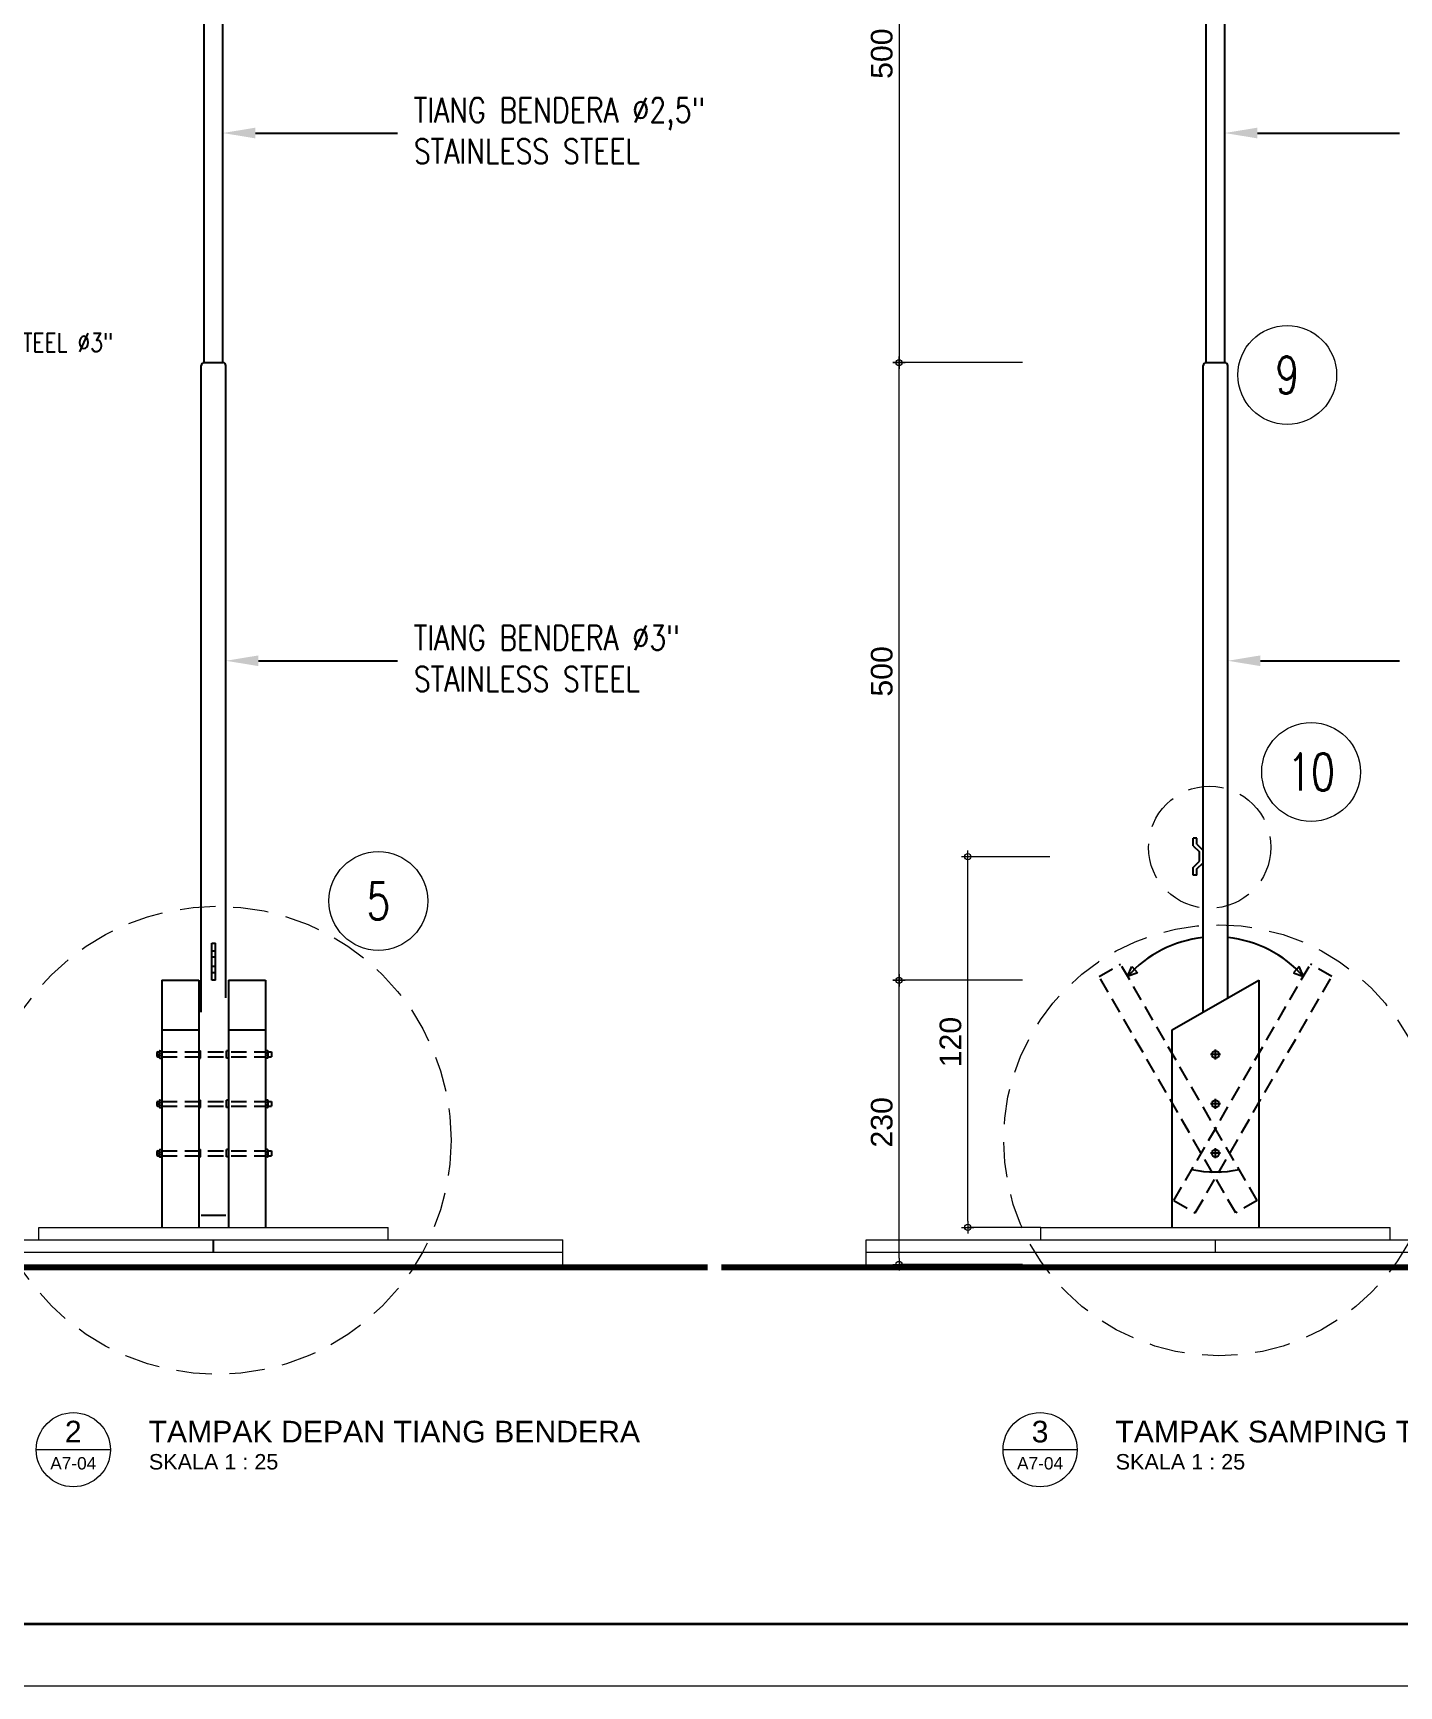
# Model space of a CAD drawing. Header units: millimetres. Extents: x -11 to 1625, y -267 to 195.
# Drawn here: x 846.77 to 868.88, y -47 to -20.24 of the extents above; entities that cross this region are included whole.
import ezdxf
from ezdxf import colors
from ezdxf.entities.mleader import LeaderData, LeaderLine
from ezdxf.enums import TextEntityAlignment as Align
from ezdxf.math import Vec2, Vec3

# ---------------------------------------------------------------- set-up
doc = ezdxf.new("R2010")
doc.units = ezdxf.units.MM
doc.linetypes.add('HIDDEN', pattern=[0.375, 0.25, -0.125])
doc.layers.add('BESI', color=10, linetype='Continuous')
for name, color, linetype, lineweight in [('dinding', 5, 'Continuous', 15), ('GRS KOP', 1, 'Continuous', 35), ('kop', 7, 'Continuous', 20), ('not', 7, 'Continuous', 20), ('TEXT KETERANGAN', 7, 'Continuous', 9), ('u', 6, 'Continuous', 20)]:
    doc.layers.add(name, color=color, linetype=linetype, lineweight=lineweight)
doc.styles.add('ATTR', font='romans.shx', dxfattribs={"width": 0.8, "height": 1.735066})
doc.styles.add('BARU', font='complex.shx')
doc.styles.add('S', font='SIMPLEX', dxfattribs={"width": 1.1})
doc.styles.get("Standard").update_dxf_attribs({"font": 'ARIALUNI.TTF'})
doc.dimstyles.new('SK 50', dxfattribs={"dimtxt": 0.25, "dimasz": 0.1, "dimexe": 0, "dimexo": 0, "dimgap": 0.1, "dimtad": 1, "dimdec": 0, "dimlfac": 50, "dimzin": 12, "dimdsep": 46, "dimtxsty": 'Standard', "dimblk": 'BULAT', "dimcen": 0.1, "dimclrd": 256, "dimclre": 256, "dimclrt": 256, "dimadec": 0, "dimazin": 3, "dimtfac": 1, "dimtdec": 0, "dimtofl": 0, "dimtmove": 0, "dimatfit": 3, "dimldrblk": 'BULAT', "dimfxl": 0, "dimtolj": 1, "dimtzin": 0, "dimlwd": -1, "dimlwe": -1, "dimarcsym": 0})

# ---------------------------------------------------------------- blocks, each defined once
blk = doc.blocks.new('BULAT')
for p, q in [((-1, 0), (1, 0)), ((0, -1), (0, 1))]:
    blk.add_line(p, q)
blk.add_circle((0, 0), 0.5)
blk = doc.blocks.new('*D508')
at = {"layer": 'Defpoints', "color": 0, "ltscale": 0.15}
for p in [(860.787, -35.577), (862.787, -35.577), (862.787, -40.177)]:
    blk.add_point(p, dxfattribs=at)
at = {"layer": 'u', "ltscale": 0.15}
for p, q in [((862.787, -35.577), (860.787, -35.577)), ((860.787, -40.077), (860.787, -35.677)), ((862.787, -40.177), (860.787, -40.177))]:
    blk.add_line(p, q, dxfattribs=at)
at = {"layer": 'u', "ltscale": 0.15, "xscale": 0.1, "yscale": 0.1, "zscale": 0.1}
for p, rotation in [((860.787, -35.577), 90), ((860.787, -40.177), 270)]:
    blk.add_blockref('BULAT', p, dxfattribs=dict(at, rotation=rotation))
at = {"layer": 'u', "ltscale": 0.15, "insert": (860.509, -37.877), "char_height": 0.35, "attachment_point": 5, "rotation": 90}
blk.add_mtext('\\A1;230', dxfattribs=at)
blk = doc.blocks.new('*D509')
at = {"layer": 'Defpoints', "color": 0, "ltscale": 0.15}
for p in [(860.787, -25.577), (862.787, -25.577), (862.787, -35.577)]:
    blk.add_point(p, dxfattribs=at)
at = {"layer": 'u', "ltscale": 0.15}
for p, q in [((862.787, -25.577), (860.787, -25.577)), ((860.787, -35.477), (860.787, -25.677)), ((862.787, -35.577), (860.787, -35.577))]:
    blk.add_line(p, q, dxfattribs=at)
at = {"layer": 'u', "ltscale": 0.15, "xscale": 0.1, "yscale": 0.1, "zscale": 0.1}
for p, rotation in [((860.787, -25.577), 90), ((860.787, -35.577), 270)]:
    blk.add_blockref('BULAT', p, dxfattribs=dict(at, rotation=rotation))
at = {"layer": 'u', "ltscale": 0.15, "insert": (860.509, -30.577), "char_height": 0.35, "attachment_point": 5, "rotation": 90}
blk.add_mtext('\\A1;500', dxfattribs=at)
blk = doc.blocks.new('*D464')
at = {"layer": 'Defpoints', "color": 0, "ltscale": 0.15}
for p in [(861.901, -33.577), (863.228, -33.577), (863.083, -39.577)]:
    blk.add_point(p, dxfattribs=at)
at = {"layer": 'u', "ltscale": 0.15}
for p, q in [((863.228, -33.577), (861.901, -33.577)), ((861.901, -39.477), (861.901, -33.677)), ((863.083, -39.577), (861.901, -39.577))]:
    blk.add_line(p, q, dxfattribs=at)
at = {"layer": 'u', "ltscale": 0.15, "xscale": 0.1, "yscale": 0.1, "zscale": 0.1}
for p, rotation in [((861.901, -33.577), 90), ((861.901, -39.577), 270)]:
    blk.add_blockref('BULAT', p, dxfattribs=dict(at, rotation=rotation))
at = {"layer": 'u', "ltscale": 0.15, "insert": (861.622, -36.577), "char_height": 0.35, "attachment_point": 5, "rotation": 90}
blk.add_mtext('\\A1;120', dxfattribs=at)
blk = doc.blocks.new('NAV')
blk.add_circle((0, -0.4), 0.4)
at = {"style": 'S', "width": 0.75, "flags": 4}
blk.add_attdef('AV', text='', height=0.3, dxfattribs=at).set_placement((0, -0.4), align=Align.MIDDLE)
blk = doc.blocks.new('*D502')
at = {"layer": 'Defpoints', "color": 0, "ltscale": 0.15}
for p in [(862.787, -15.577), (860.787, -25.577), (862.787, -25.577)]:
    blk.add_point(p, dxfattribs=at)
at = {"layer": 'u', "ltscale": 0.15}
for p, q in [((862.787, -15.577), (860.787, -15.577)), ((860.787, -15.677), (860.787, -25.477)), ((862.787, -25.577), (860.787, -25.577))]:
    blk.add_line(p, q, dxfattribs=at)
at = {"layer": 'u', "ltscale": 0.15, "xscale": 0.1, "yscale": 0.1, "zscale": 0.1}
for p, rotation in [((860.787, -15.577), 90), ((860.787, -25.577), 270)]:
    blk.add_blockref('BULAT', p, dxfattribs=dict(at, rotation=rotation))
at = {"layer": 'u', "ltscale": 0.15, "insert": (860.509, -20.577), "char_height": 0.35, "attachment_point": 5, "rotation": 90}
blk.add_mtext('\\A1;500', dxfattribs=at)
blk = doc.blocks.new('kop')
at = {"layer": 'GRS KOP'}
blk.add_lwpolyline([(1, 54), (83, 54), (83, 1), (1, 1)], close=True, dxfattribs=at)
at = {"layer": 'kop', "color": 7}
blk.add_line((0, 0), (84, 0), dxfattribs=at)
at = {"layer": 'kop', "style": 'BARU', "flags": 4}
for p, height in [((73.8, 5.4), 0.35), ((80.303, 5.382), 0.25), ((73.8, 4.9), 0.35), ((80.303, 4.882), 0.25), ((73.8, 4.4), 0.35), ((80.303, 4.382), 0.25)]:
    blk.add_attdef('-', p, '', height=height, dxfattribs=at)
at = {"layer": 'kop', "flags": 4}
for tag, p in [('AR-00', (78.057, 2.648)), ('00', (81.238, 2.647))]:
    blk.add_attdef(tag, text='', height=0.35, dxfattribs=at).set_placement(p, align=Align.MIDDLE)
blk = doc.blocks.new('Ndtpd')
blk.add_line((0.747, 0), (-0.747, 0))
blk.add_circle((0, 0), 0.747)
at = {"flags": 4}
for tag, height, p in [('NO', 0.5, (0, 0.148)), ('NOLBR', 0.3, (0, -0.398))]:
    blk.add_attdef(tag, text='', height=height, dxfattribs=at).set_placement(p, align=Align.CENTER)
for tag, p, height in [('NDTPD', (1.516, 0.148), 0.5), ('SKALA', (1.523, -0.398), 0.3)]:
    blk.add_attdef(tag, p, '', height=height, dxfattribs=at)

msp = doc.modelspace()

# ---------------------------------------------------------------- linework, layer by layer
at = {"linetype": 'HIDDEN'}
msp.add_line((864.0279276, -35.5152329), (864.3743378, -35.3152329), dxfattribs=at)
at = {"color": 1}
for p, q in [((864.4887223, -35.5133526), (864.5576661, -35.3527965)), ((864.6500713, -35.458168), (864.4887223, -35.5133526)), ((864.5576661, -35.3527965), (864.6500713, -35.458168)), ((867.2647932, -35.3527965), (867.172388, -35.458168)), ((867.172388, -35.458168), (867.333737, -35.5133526)), ((867.333737, -35.5133526), (867.2647932, -35.3527965))]:
    msp.add_line(p, q, dxfattribs=at)
for start, end in [(96.03322919, 138.37987228), (41.62012772, 83.96677081)]:
    msp.add_arc((865.9112296, -36.7772076), 1.9028549, start, end, dxfattribs=at)
at = {"layer": 'BESI'}
for p, q in [((849.5389294, -25.5772076), (849.5389294, -15.6272076)), ((849.8389294, -25.5772076), (849.8389294, -15.6272076)), ((865.7612296, -25.5772076), (865.7612296, -15.6272076)), ((866.0612296, -25.5772076), (866.0612296, -15.6272076)), ((849.4889294, -36.0914933), (849.4889294, -25.6272076)), ((849.5389294, -25.5772076), (849.8389294, -25.5772076)), ((849.8889294, -35.8629219), (849.8889294, -25.6272076)), ((865.7112296, -36.0914933), (865.7112296, -25.6272076)), ((865.7612296, -25.5772076), (866.0612296, -25.5772076)), ((866.1112296, -35.8629219), (866.1112296, -25.6272076)), ((849.6589294, -35.5772076), (849.6589294, -34.9772076)), ((849.6589294, -34.9772076), (849.7189294, -34.9772076)), ((849.7189294, -35.5772076), (849.7189294, -34.9772076)), ((849.6589294, -35.1020604), (849.7189294, -35.1020604)), ((849.7189294, -35.2020604), (849.6589294, -35.2020604)), ((848.8489294, -35.5772076), (848.8489294, -39.5772076)), ((848.8489294, -35.5772076), (849.4489294, -35.5772076)), ((849.4489294, -35.5772076), (849.4489294, -39.5772076)), ((849.7189294, -35.3523548), (849.6589294, -35.3523548)), ((849.6589294, -35.4523548), (849.7189294, -35.4523548)), ((849.7189294, -35.5772076), (849.6589294, -35.5772076)), ((849.9289294, -35.5772076), (849.9289294, -39.5772076)), ((849.9289294, -35.5772076), (850.5289294, -35.5772076)), ((850.5289294, -35.5772076), (850.5289294, -39.5772076)), ((865.2112296, -36.3772076), (866.6112296, -35.5772076)), ((866.6112296, -35.5772076), (866.6112296, -39.5772076)), ((848.8489294, -36.3772076), (849.4489294, -36.3772076)), ((849.9289294, -36.3772076), (850.5289294, -36.3772076)), ((865.2112296, -39.5772076), (865.2112296, -36.3772076)), ((848.7689294, -36.7572076), (848.7689294, -36.7972076)), ((848.7689294, -36.7772076), (848.8089294, -36.7772076)), ((848.7889294, -36.7372076), (848.8089294, -36.7372076)), ((848.7889294, -36.8172076), (848.8089294, -36.8172076)), ((848.8089294, -36.7252076), (848.8089294, -36.8292076)), ((848.8089294, -36.7572076), (848.8489294, -36.7572076)), ((848.8089294, -36.7972076), (848.8489294, -36.7972076)), ((848.8169294, -36.7172076), (848.8489294, -36.7172076)), ((848.8169294, -36.8372076), (848.8489294, -36.8372076)), ((849.4489294, -36.7172076), (849.4769294, -36.7172076)), ((849.4489294, -36.8372076), (849.4769294, -36.8372076)), ((849.4769294, -36.8372076), (849.4769294, -36.7172076)), ((849.9009294, -36.8372076), (849.9009294, -36.7172076)), ((849.9289294, -36.7172076), (849.9009294, -36.7172076)), ((849.9289294, -36.8372076), (849.9009294, -36.8372076)), ((850.5609294, -36.7172076), (850.5289294, -36.7172076)), ((850.5689294, -36.7572076), (850.5289294, -36.7572076)), ((850.5689294, -36.7972076), (850.5289294, -36.7972076)), ((850.5609294, -36.8372076), (850.5289294, -36.8372076)), ((850.5689294, -36.7252076), (850.5689294, -36.8292076)), ((850.5689294, -36.7372076), (850.6289294, -36.7372076)), ((850.5689294, -36.8172076), (850.6289294, -36.8172076)), ((850.6289294, -36.7372076), (850.6289294, -36.8172076)), ((865.9912296, -36.7772076), (865.8312296, -36.7772076)), ((865.9112296, -36.8572076), (865.9112296, -36.6972076)), ((848.7689294, -37.5572076), (848.7689294, -37.5972076)), ((848.7689294, -37.5772076), (848.8089294, -37.5772076)), ((848.7889294, -37.5372076), (848.8089294, -37.5372076)), ((848.7889294, -37.6172076), (848.8089294, -37.6172076)), ((848.8089294, -37.5252076), (848.8089294, -37.6292076)), ((848.8089294, -37.5572076), (848.8489294, -37.5572076)), ((848.8089294, -37.5972076), (848.8489294, -37.5972076)), ((848.8169294, -37.5172076), (848.8489294, -37.5172076)), ((848.8169294, -37.6372076), (848.8489294, -37.6372076)), ((849.4489294, -37.5172076), (849.4769294, -37.5172076)), ((849.4489294, -37.6372076), (849.4769294, -37.6372076)), ((849.4769294, -37.6372076), (849.4769294, -37.5172076)), ((849.9289294, -37.5172076), (849.9009294, -37.5172076)), ((849.9009294, -37.6372076), (849.9009294, -37.5172076)), ((849.9289294, -37.6372076), (849.9009294, -37.6372076)), ((850.5609294, -37.5172076), (850.5289294, -37.5172076)), ((850.5689294, -37.5572076), (850.5289294, -37.5572076)), ((850.5689294, -37.5972076), (850.5289294, -37.5972076)), ((850.5609294, -37.6372076), (850.5289294, -37.6372076)), ((850.5689294, -37.5252076), (850.5689294, -37.6292076)), ((850.5689294, -37.5372076), (850.6289294, -37.5372076)), ((850.5689294, -37.6172076), (850.6289294, -37.6172076)), ((850.6289294, -37.5372076), (850.6289294, -37.6172076)), ((865.9912296, -37.5772076), (865.8312296, -37.5772076)), ((865.9112296, -37.6572076), (865.9112296, -37.4972076)), ((848.7689294, -38.3572076), (848.7689294, -38.3972076)), ((848.7689294, -38.3772076), (848.8089294, -38.3772076)), ((848.7889294, -38.3372076), (848.8089294, -38.3372076)), ((848.7889294, -38.4172076), (848.8089294, -38.4172076)), ((848.8089294, -38.3252076), (848.8089294, -38.4292076)), ((848.8089294, -38.3572076), (848.8489294, -38.3572076)), ((848.8089294, -38.3972076), (848.8489294, -38.3972076)), ((848.8169294, -38.3172076), (848.8489294, -38.3172076)), ((848.8169294, -38.4372076), (848.8489294, -38.4372076)), ((849.4489294, -38.3172076), (849.4769294, -38.3172076)), ((849.4489294, -38.4372076), (849.4769294, -38.4372076)), ((849.4769294, -38.4372076), (849.4769294, -38.3172076)), ((849.9009294, -38.4372076), (849.9009294, -38.3172076)), ((849.9289294, -38.3172076), (849.9009294, -38.3172076)), ((849.9289294, -38.4372076), (849.9009294, -38.4372076)), ((850.5609294, -38.3172076), (850.5289294, -38.3172076)), ((850.5689294, -38.3572076), (850.5289294, -38.3572076)), ((850.5689294, -38.3972076), (850.5289294, -38.3972076)), ((850.5609294, -38.4372076), (850.5289294, -38.4372076)), ((850.5689294, -38.3252076), (850.5689294, -38.4292076)), ((850.5689294, -38.3372076), (850.6289294, -38.3372076)), ((850.5689294, -38.4172076), (850.6289294, -38.4172076)), ((850.6289294, -38.3372076), (850.6289294, -38.4172076)), ((865.9912296, -38.3772076), (865.8312296, -38.3772076)), ((865.9112296, -38.4572076), (865.9112296, -38.2972076)), ((849.4889294, -39.3772076), (849.8889294, -39.3772076)), ((849.6889294, -39.9772076), (849.6889294, -39.7772076))]:
    msp.add_line(p, q, dxfattribs=at)
at = {"layer": 'BESI', "color": 3}
for p, q in [((865.5512296, -33.3995227), (865.5512296, -33.2746699)), ((865.6112296, -33.2746699), (865.5512296, -33.2746699)), ((865.5512296, -33.3995227), (865.6512296, -33.4995227)), ((865.6112296, -33.3746699), (865.6112296, -33.2746699)), ((865.6112296, -33.3746699), (865.7112296, -33.4746699)), ((865.5512296, -33.7498171), (865.6512296, -33.6498171)), ((865.6112296, -33.7746699), (865.7112296, -33.6746699)), ((865.6512296, -33.6498171), (865.6512296, -33.4995227)), ((865.5512296, -33.8746699), (865.5512296, -33.7498171)), ((865.6112296, -33.8746699), (865.5512296, -33.8746699)), ((865.6112296, -33.8746699), (865.6112296, -33.7746699))]:
    msp.add_line(p, q, dxfattribs=at)
at = {"layer": 'BESI', "linetype": 'HIDDEN'}
for p, q in [((866.5844347, -39.143233), (864.3743378, -35.3152329)), ((865.2380246, -39.143233), (867.4481215, -35.3152329)), ((867.7945317, -35.5152329), (867.4481215, -35.3152329)), ((866.2380246, -39.343233), (864.0279276, -35.5152329)), ((865.5844347, -39.343233), (867.7945317, -35.5152329)), ((848.8489294, -36.7372076), (850.5289294, -36.7372076)), ((848.8489294, -36.8172076), (850.5289294, -36.8172076)), ((848.8489294, -37.5372076), (850.5289294, -37.5372076)), ((848.8489294, -37.6172076), (850.5289294, -37.6172076)), ((848.8489294, -38.3372076), (850.5289294, -38.3372076)), ((848.8489294, -38.4172076), (850.5289294, -38.4172076)), ((865.2380246, -39.143233), (865.5844347, -39.343233)), ((866.5844347, -39.143233), (866.2380246, -39.343233))]:
    msp.add_line(p, q, dxfattribs=at)
at = {"layer": 'BESI'}
for centre in [(865.9112296, -36.7772076), (865.9112296, -37.5772076), (865.9112296, -38.3772076)]:
    msp.add_circle(centre, 0.06, dxfattribs=at)
for centre, radius, start, end in [((849.5389294, -25.6272076), 0.05, 90, 180), ((849.8389294, -25.6272076), 0.05, 0, 90), ((865.7612296, -25.6272076), 0.05, 90, 180), ((866.0612296, -25.6272076), 0.05, 0, 90), ((848.7889294, -36.7572076), 0.02, 90, 180), ((848.7889294, -36.7972076), 0.02, 180, 270), ((848.8169294, -36.7252076), 0.008, 90, 180), ((848.8169294, -36.8292076), 0.008, 180, 270), ((850.5609294, -36.7252076), 0.008, 0, 90), ((850.5609294, -36.8292076), 0.008, 270, 0), ((848.7889294, -37.5572076), 0.02, 90, 180), ((848.7889294, -37.5972076), 0.02, 180, 270), ((848.8169294, -37.5252076), 0.008, 90, 180), ((848.8169294, -37.6292076), 0.008, 180, 270), ((850.5609294, -37.5252076), 0.008, 0, 90), ((850.5609294, -37.6292076), 0.008, 270, 0), ((848.7889294, -38.3572076), 0.02, 90, 180), ((848.7889294, -38.3972076), 0.02, 180, 270), ((848.8169294, -38.3252076), 0.008, 90, 180), ((848.8169294, -38.4292076), 0.008, 180, 270), ((850.5609294, -38.3252076), 0.008, 0, 90), ((850.5609294, -38.4292076), 0.008, 270, 0), ((865.9112296, -36.7772076), 1.9028549, 258.37987228, 281.62012772)]:
    msp.add_arc(centre, radius, start, end, dxfattribs=at)
at = {"layer": 'dinding'}
for p, q in [((846.8605023, -39.5772076), (852.5173565, -39.5772076)), ((846.8605023, -39.7772076), (846.8605023, -39.5772076)), ((852.5173565, -39.7772076), (852.5173565, -39.5772076)), ((863.0828025, -39.5772076), (868.7396568, -39.5772076)), ((863.0828025, -39.7772076), (863.0828025, -39.5772076)), ((868.7396568, -39.7772076), (868.7396568, -39.5772076)), ((844.0320752, -39.7772076), (855.3457837, -39.7772076)), ((855.3457837, -40.1772076), (855.3457837, -39.7772076)), ((860.2543754, -39.7772076), (871.5680839, -39.7772076)), ((860.2543754, -40.1772076), (860.2543754, -39.7772076)), ((865.9112296, -39.9772076), (865.9112296, -39.7772076)), ((844.0320752, -39.9772076), (855.3457837, -39.9772076)), ((860.2543754, -39.9772076), (871.5680839, -39.9772076))]:
    msp.add_line(p, q, dxfattribs=at)
at = {"layer": 'dinding', "const_width": 0.1}
for points in [[(841.6889294, -40.2242673), (857.6889294, -40.2242673)], [(857.9112296, -40.2242673), (873.9112296, -40.2242673)]]:
    msp.add_lwpolyline(points, dxfattribs=at)
at = {"layer": 'TEXT KETERANGAN', "linetype": 'HIDDEN', "ltscale": 2.3}
for centre, radius in [((865.8168552, -33.4239153), 0.9893903), ((849.7455018, -38.1673553), 3.7893672), ((865.967802, -38.1673553), 3.4872297)]:
    msp.add_circle(centre, radius, dxfattribs=at)

# ---------------------------------------------------------------- block references
at = {"layer": 'not'}
ref = msp.add_blockref('Ndtpd', (847.417833, -43.1761355), dxfattribs=dict(at, xscale=0.803212851405533, yscale=0.8032128514056467, zscale=0.8032128514056226))
ref.add_attrib('NO', '2', dxfattribs={"layer": '0', "height": 0.35, "flags": 4}).set_placement((847.4175058, -43.0576097), align=Align.CENTER)
ref.add_attrib('NDTPD', 'TAMPAK DEPAN TIANG BENDERA', (848.6355176, -43.0576097), dxfattribs={"layer": '0', "height": 0.35, "flags": 4})
ref.add_attrib('NOLBR', 'A7-04', dxfattribs={"layer": '0', "height": 0.2, "flags": 4}).set_placement((847.4175058, -43.4961054), align=Align.CENTER)
ref.add_attrib('SKALA', 'SKALA 1 : 25', (848.6413177, -43.4961054), dxfattribs={"layer": '0', "height": 0.25, "flags": 4})
ref = msp.add_blockref('Ndtpd', (863.0715531, -43.1761355), dxfattribs=dict(at, xscale=0.803212851405533, yscale=0.8032128514056467, zscale=0.8032128514056226))
ref.add_attrib('NO', '3', dxfattribs={"layer": '0', "height": 0.35, "flags": 4}).set_placement((863.071226, -43.0576097), align=Align.CENTER)
ref.add_attrib('NDTPD', 'TAMPAK SAMPING TIANG BENDERA', (864.2892378, -43.0576097), dxfattribs={"layer": '0', "height": 0.35, "flags": 4})
ref.add_attrib('NOLBR', 'A7-04', dxfattribs={"layer": '0', "height": 0.2, "flags": 4}).set_placement((863.071226, -43.4961054), align=Align.CENTER)
ref.add_attrib('SKALA', 'SKALA 1 : 25', (864.2950378, -43.4961054), dxfattribs={"layer": '0', "height": 0.25, "flags": 4})
at = {"layer": 'TEXT KETERANGAN'}
msp.add_blockref('kop', (827.2141618, -47), dxfattribs=at)
at = {"layer": 'TEXT KETERANGAN', "xscale": 2, "yscale": 2, "zscale": 2}
for p, values in [((867.0723942, -24.9779556), {'AV': '9'}), ((867.4590315, -31.4051496), {'AV': '10'}), ((852.3570035, -33.4934714), {'AV': '5'})]:
    msp.add_blockref('NAV', p, dxfattribs=at).add_auto_attribs(values)

# ---------------------------------------------------------------- dimensions: what is measured, and where the dimension line sits
at = {"layer": 'u', "ltscale": 0.15}
for base, p1, p2, angle, picture, middle in [((860.7873568, -25.5772076), (862.7873568, -15.5772076), (862.7873568, -25.5772076), 270, '*D502', (860.5085369, -20.5772076)), ((860.7873568, -25.5772076), (862.7873568, -35.5772076), (862.7873568, -25.5772076), 90, '*D509', (860.5085369, -30.5772076)), ((860.7873568, -35.5772076), (862.7873568, -40.1772076), (862.7873568, -35.5772076), 90, '*D508', (860.5085369, -37.8772076))]:
    dim = msp.add_linear_dim(base=base, p1=p1, p2=p2, angle=angle, dimstyle='SK 50', override={"dimtxt": 0.35}, dxfattribs=at)
    dim.commit()
    dim.dimension.update_dxf_attribs({"geometry": picture, "text_midpoint": middle})
dim = msp.add_linear_dim(base=(861.9007573, -33.5772076), p1=(863.0828025, -39.5772076), p2=(863.2278762, -33.5772076), angle=90, text='120', dimstyle='SK 50', override={"dimtxt": 0.35}, dxfattribs=at)
dim.commit()
dim.dimension.update_dxf_attribs({"geometry": '*D464', "text_midpoint": (861.6219374, -36.5772076)})

# ---------------------------------------------------------------- leaders
at = {"layer": 'TEXT KETERANGAN'}
ml = msp.add_multileader_mtext('Standard', dxfattribs=at)
ml.set_content('{\\C90;TIANG BENDERA %%C2,5"\\PSTAINLESS STEEL}', color=256, style='ATTR')
ml.set_leader_properties()
ml.build(insert=Vec2(0, 0))
ml.multileader.update_dxf_attribs({"text_left_attachment_type": 2, "text_right_attachment_type": 2, "dogleg_length": 2.367, "arrow_head_size": 0.5275085})
ctx = ml.context
ctx.base_point, ctx.char_height, ctx.arrow_head_size, ctx.landing_gap_size, ctx.plane_origin = Vec3(852.6676332, -21.8617197), 0.4, 0.5275085, 0.2637542, Vec3(857.0431635, -23.6699884)
ctx.left_attachment, ctx.right_attachment = 2, 2
notes = []
notes.append((ctx, [(0, (1, 1, 0), (851.4756014, -21.8617197), (1, 0), 1.1920318, [(0, [(849.8389294, -21.8617197)], 0, [])])]))
ctx.mtext.insert, ctx.mtext.rotation, ctx.mtext.flow_direction = Vec3(852.9313875, -21.2902911), 6.2831853072, 5
ml = msp.add_multileader_mtext('Standard', dxfattribs=at)
ml.set_content('{\\C90;TIANG BENDERA %%C2,5"\\PSTAINLESS STEEL}', color=256, style='ATTR')
ml.set_leader_properties()
ml.build(insert=Vec2(0, 0))
ml.multileader.update_dxf_attribs({"text_left_attachment_type": 2, "text_right_attachment_type": 2, "dogleg_length": 2.367, "arrow_head_size": 0.5275085})
ctx = ml.context
ctx.base_point, ctx.char_height, ctx.arrow_head_size, ctx.landing_gap_size, ctx.plane_origin = Vec3(868.8899334, -21.8617197), 0.4, 0.5275085, 0.2637542, Vec3(873.2654637, -23.6699884)
ctx.left_attachment, ctx.right_attachment = 2, 2
notes.append((ctx, [(0, (1, 1, 0), (867.6979016, -21.8617197), (1, 0), 1.1920318, [(0, [(866.0612296, -21.8617197)], 0, [])])]))
ctx.mtext.insert, ctx.mtext.rotation, ctx.mtext.flow_direction = Vec3(869.1536877, -21.2902911), 6.2831853072, 5
ml = msp.add_multileader_mtext('Standard', dxfattribs=at)
ml.set_content('{\\C90;PIPA STAINLESS SETEEL %%C3"}', color=256, style='ATTR')
ml.set_leader_properties()
ml.build(insert=Vec2(0, 0))
ml.multileader.update_dxf_attribs({"text_left_attachment_type": 2, "text_right_attachment_type": 2, "dogleg_length": 2.367, "arrow_head_size": 0.5275085})
ctx = ml.context
ctx.base_point, ctx.char_height, ctx.arrow_head_size, ctx.landing_gap_size, ctx.plane_origin = Vec3(843.2524367, -25.2806427), 0.3, 0.5275085, 0.2637542, Vec3(844.9863513, -27.0889115)
ctx.left_attachment, ctx.right_attachment = 2, 2
notes.append((ctx, [(0, (1, 1, 0), (840.886751, -25.2806427), (1, 0), 2.3656857, [(0, [(838.3806312, -25.2806427)], 0, [])])]))
ctx.mtext.insert, ctx.mtext.rotation, ctx.mtext.flow_direction = Vec3(843.5161909, -25.1020713), 6.2831853072, 5
ml = msp.add_multileader_mtext('Standard', dxfattribs=at)
ml.set_content('{\\C90;TIANG BENDERA %%C3"\\PSTAINLESS STEEL}', color=256, style='ATTR')
ml.set_leader_properties()
ml.build(insert=Vec2(0, 0))
ml.multileader.update_dxf_attribs({"text_left_attachment_type": 2, "text_right_attachment_type": 2, "dogleg_length": 2.367, "arrow_head_size": 0.5275085})
ctx = ml.context
ctx.base_point, ctx.char_height, ctx.arrow_head_size, ctx.landing_gap_size, ctx.plane_origin = Vec3(852.6676332, -30.404631), 0.4, 0.5275085, 0.2637542, Vec3(857.0431635, -32.2128998)
ctx.left_attachment, ctx.right_attachment = 2, 2
notes.append((ctx, [(0, (1, 1, 0), (851.4756014, -30.404631), (1, 0), 1.1920318, [(0, [(849.8889294, -30.404631)], 0, [])])]))
ctx.mtext.insert, ctx.mtext.rotation, ctx.mtext.flow_direction = Vec3(852.9313875, -29.8332024), 6.2831853072, 5
ml = msp.add_multileader_mtext('Standard', dxfattribs=at)
ml.set_content('{\\C90;TIANG BENDERA %%C3"\\PSTAINLESS STEEL}', color=256, style='ATTR')
ml.set_leader_properties()
ml.build(insert=Vec2(0, 0))
ml.multileader.update_dxf_attribs({"text_left_attachment_type": 2, "text_right_attachment_type": 2, "dogleg_length": 2.367, "arrow_head_size": 0.5275085})
ctx = ml.context
ctx.base_point, ctx.char_height, ctx.arrow_head_size, ctx.landing_gap_size, ctx.plane_origin = Vec3(868.8899334, -30.404631), 0.4, 0.5275085, 0.2637542, Vec3(873.2654637, -32.2128998)
ctx.left_attachment, ctx.right_attachment = 2, 2
notes.append((ctx, [(0, (1, 1, 0), (867.6979016, -30.404631), (1, 0), 1.1920318, [(0, [(866.1112296, -30.404631)], 0, [])])]))
ctx.mtext.insert, ctx.mtext.rotation, ctx.mtext.flow_direction = Vec3(869.1536877, -29.8332024), 6.2831853072, 5
for ctx, leaders in notes:
    for number, flags, end, landing, length, lines in leaders:
        leader = LeaderData()
        leader.index, (leader.has_last_leader_line, leader.has_dogleg_vector, leader.attachment_direction) = number, flags
        leader.last_leader_point, leader.dogleg_vector, leader.dogleg_length = Vec3(end), Vec3(landing), length
        for number, points, colour, breaks in lines:
            line = LeaderLine()
            line.index, line.vertices, line.color, line.breaks = number, Vec3.list(points), colors.encode_raw_color(colour), breaks
            leader.lines.append(line)
        ctx.leaders.append(leader)

doc.saveas('drawing.dxf')
